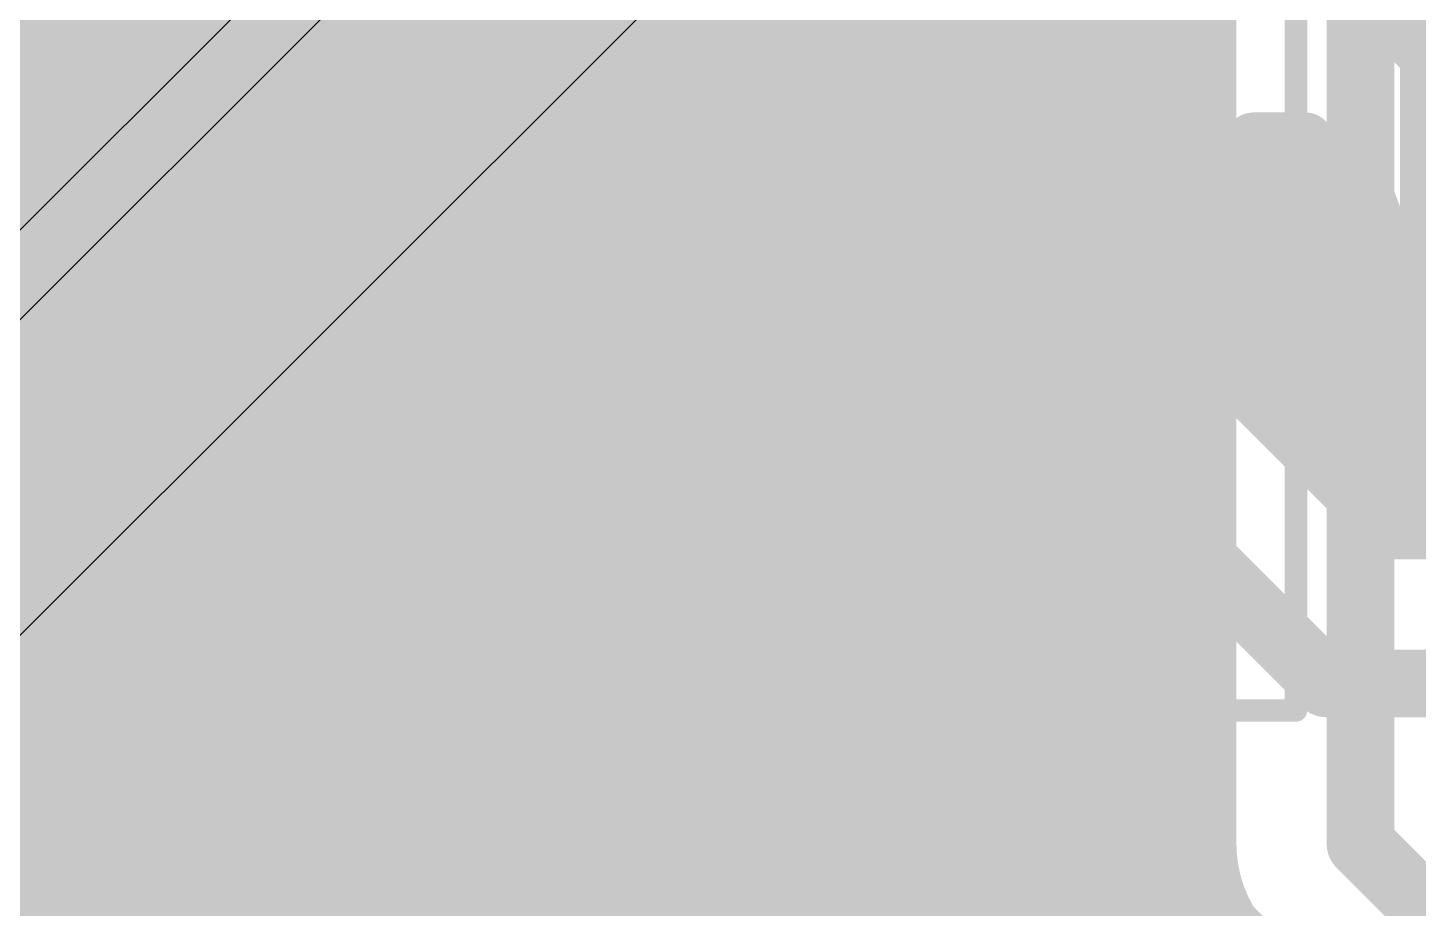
# Model space of a CAD drawing. Header units: inches. Extents: x 0 to 215, y 0 to 215.
# Drawn here: x 0.4368 to 0.558, y 0.5734 to 0.6502 of the extents above; entities that cross this region are included whole.
import ezdxf

# ---------------------------------------------------------------- set-up
doc = ezdxf.new("R2010")
doc.units = ezdxf.units.IN
doc.header["$MEASUREMENT"] = 0
for name, color, linetype in [('BottomLayer', 5, 'Continuous'), ('BottomOverlay', 54, 'Continuous'), ('BottomSolder', 6, 'Continuous'), ('Mechanical13', 56, 'Continuous'), ('Mechanical15', 56, 'Continuous'), ('TopLayer', 1, 'Continuous'), ('TopOverlay', 2, 'Continuous'), ('TopPaste', 8, 'Continuous'), ('TopSolder', 216, 'Continuous')]:
    doc.layers.add(name, color=color, linetype=linetype)

# ---------------------------------------------------------------- blocks, each defined once
blk = doc.blocks.new('QFN40P400X400X85_HS_33N_6')
at = {"layer": 'TopLayer'}
h = blk.add_hatch(color=1, dxfattribs=at)
edge = h.paths.add_edge_path()
edge.add_arc((0.0393701, 0.0669291), 0.003937, 180, 360)
edge.add_line((0.0433071, 0.0669291), (0.0433071, 0.0885827))
edge.add_arc((0.0393701, 0.0885827), 0.003937, 0, 180)
edge.add_line((0.0354331, 0.0885827), (0.0354331, 0.0669291))
h = blk.add_hatch(color=1, dxfattribs=at)
edge = h.paths.add_edge_path()
edge.add_arc((0.0551181, 0.0669291), 0.003937, 180, 360)
edge.add_line((0.05905510000000001, 0.0669291), (0.05905510000000001, 0.0885827))
edge.add_arc((0.0551181, 0.0885827), 0.003937, 0, 180)
edge.add_line((0.0511811, 0.0885827), (0.0511811, 0.0669291))
h = blk.add_hatch(color=1, dxfattribs=at)
edge = h.paths.add_edge_path()
edge.add_arc((0.0885827, 0.0551181), 0.003937, 270, 450)
edge.add_line((0.0885827, 0.05905510000000001), (0.0669291, 0.05905510000000001))
edge.add_arc((0.0669291, 0.0551181), 0.003937, 90, 270)
edge.add_line((0.0669291, 0.0511811), (0.0885827, 0.0511811))
h = blk.add_hatch(color=1, dxfattribs=at)
edge = h.paths.add_edge_path()
edge.add_arc((0.0885827, 0.0393701), 0.003937, 270, 450)
edge.add_line((0.0885827, 0.0433071), (0.0669291, 0.0433071))
edge.add_arc((0.0669291, 0.0393701), 0.003937, 90, 270)
edge.add_line((0.0669291, 0.0354331), (0.0885827, 0.0354331))
h = blk.add_hatch(color=1, dxfattribs=at)
edge = h.paths.add_edge_path()
edge.add_arc((0.0885827, 0.023622), 0.003937, 270, 450)
edge.add_line((0.0885827, 0.027559), (0.0669291, 0.027559))
edge.add_arc((0.0669291, 0.023622), 0.003937, 90, 270)
edge.add_line((0.0669291, 0.019685), (0.0885827, 0.019685))
h = blk.add_hatch(color=1, dxfattribs=at)
edge = h.paths.add_edge_path()
edge.add_arc((0.0885827, 0.007874), 0.003937, 270, 450)
edge.add_line((0.0885827, 0.011811), (0.0669291, 0.011811))
edge.add_arc((0.0669291, 0.007873999999999999), 0.003937, 90, 270)
edge.add_line((0.0669291, 0.003936999999999999), (0.0885827, 0.003937))
h = blk.add_hatch(color=1, dxfattribs=at)
edge = h.paths.add_edge_path()
edge.add_arc((0.0885827, -0.007873999999999999), 0.003937, 270, 450)
edge.add_line((0.0885827, -0.003936999999999999), (0.0669291, -0.003937))
edge.add_arc((0.0669291, -0.007874), 0.003937, 90, 270)
edge.add_line((0.0669291, -0.011811), (0.0885827, -0.011811))
at = {"layer": 'TopPaste'}
h = blk.add_hatch(color=8, dxfattribs=at)
edge = h.paths.add_edge_path()
edge.add_arc((0.0393701, 0.0669291), 0.003937, 180, 360)
edge.add_line((0.0433071, 0.0669291), (0.0433071, 0.0885827))
edge.add_arc((0.0393701, 0.0885827), 0.003937, 0, 180)
edge.add_line((0.0354331, 0.0885827), (0.0354331, 0.0669291))
h = blk.add_hatch(color=8, dxfattribs=at)
edge = h.paths.add_edge_path()
edge.add_arc((0.0551181, 0.0669291), 0.003937, 180, 360)
edge.add_line((0.05905510000000001, 0.0669291), (0.05905510000000001, 0.0885827))
edge.add_arc((0.0551181, 0.0885827), 0.003937, 0, 180)
edge.add_line((0.0511811, 0.0885827), (0.0511811, 0.0669291))
h = blk.add_hatch(color=8, dxfattribs=at)
edge = h.paths.add_edge_path()
edge.add_arc((0.0885827, 0.0551181), 0.003937, 270, 450)
edge.add_line((0.0885827, 0.05905510000000001), (0.0669291, 0.05905510000000001))
edge.add_arc((0.0669291, 0.0551181), 0.003937, 90, 270)
edge.add_line((0.0669291, 0.0511811), (0.0885827, 0.0511811))
h = blk.add_hatch(color=8, dxfattribs=at)
edge = h.paths.add_edge_path()
edge.add_arc((0.0885827, 0.0393701), 0.003937, 270, 450)
edge.add_line((0.0885827, 0.0433071), (0.0669291, 0.0433071))
edge.add_arc((0.0669291, 0.0393701), 0.003937, 90, 270)
edge.add_line((0.0669291, 0.0354331), (0.0885827, 0.0354331))
h = blk.add_hatch(color=8, dxfattribs=at)
edge = h.paths.add_edge_path()
edge.add_arc((0.0885827, 0.023622), 0.003937, 270, 450)
edge.add_line((0.0885827, 0.027559), (0.0669291, 0.027559))
edge.add_arc((0.0669291, 0.023622), 0.003937, 90, 270)
edge.add_line((0.0669291, 0.019685), (0.0885827, 0.019685))
h = blk.add_hatch(color=8, dxfattribs=at)
edge = h.paths.add_edge_path()
edge.add_arc((0.0885827, 0.007874), 0.003937, 270, 450)
edge.add_line((0.0885827, 0.011811), (0.0669291, 0.011811))
edge.add_arc((0.0669291, 0.007873999999999999), 0.003937, 90, 270)
edge.add_line((0.0669291, 0.003936999999999999), (0.0885827, 0.003937))
h = blk.add_hatch(color=8, dxfattribs=at)
edge = h.paths.add_edge_path()
edge.add_arc((0.0885827, -0.007873999999999999), 0.003937, 270, 450)
edge.add_line((0.0885827, -0.003936999999999999), (0.0669291, -0.003937))
edge.add_arc((0.0669291, -0.007874), 0.003937, 90, 270)
edge.add_line((0.0669291, -0.011811), (0.0885827, -0.011811))
at = {"layer": 'TopSolder'}
h = blk.add_hatch(color=216, dxfattribs=at)
edge = h.paths.add_edge_path()
edge.add_arc((0.0393701, 0.0669291), 0.007937, 180, 360)
edge.add_line((0.0473071, 0.0669291), (0.0473071, 0.0885827))
edge.add_arc((0.0393701, 0.0885827), 0.007937, 0, 180)
edge.add_line((0.0314331, 0.0885827), (0.0314331, 0.0669291))
h = blk.add_hatch(color=216, dxfattribs=at)
edge = h.paths.add_edge_path()
edge.add_arc((0.0551181, 0.0669291), 0.007937, 180, 360)
edge.add_line((0.0630551, 0.0669291), (0.0630551, 0.0885827))
edge.add_arc((0.0551181, 0.0885827), 0.007937, 0, 180)
edge.add_line((0.0471811, 0.0885827), (0.0471811, 0.0669291))
h = blk.add_hatch(color=216, dxfattribs=at)
edge = h.paths.add_edge_path()
edge.add_arc((0.0885827, 0.0551181), 0.007937, 270, 450)
edge.add_line((0.0885827, 0.0630551), (0.0669291, 0.0630551))
edge.add_arc((0.0669291, 0.0551181), 0.007937, 90, 270)
edge.add_line((0.0669291, 0.0471811), (0.0885827, 0.0471811))
h = blk.add_hatch(color=216, dxfattribs=at)
edge = h.paths.add_edge_path()
edge.add_arc((0.0885827, 0.0393701), 0.007937, 270, 450)
edge.add_line((0.0885827, 0.0473071), (0.0669291, 0.0473071))
edge.add_arc((0.0669291, 0.0393701), 0.007937, 90, 270)
edge.add_line((0.0669291, 0.0314331), (0.0885827, 0.0314331))
blk.add_hatch(color=216, dxfattribs=at).paths.add_polyline_path([(-0.0433701, 0.0433701), (0.0433701, 0.0433701), (0.0433701, -0.0433701), (-0.0433701, -0.0433701)])
h = blk.add_hatch(color=216, dxfattribs=at)
edge = h.paths.add_edge_path()
edge.add_arc((0.0885827, 0.023622), 0.007937, 270, 450)
edge.add_line((0.0885827, 0.031559), (0.0669291, 0.031559))
edge.add_arc((0.0669291, 0.023622), 0.007937, 90, 270)
edge.add_line((0.0669291, 0.015685), (0.0885827, 0.015685))
h = blk.add_hatch(color=216, dxfattribs=at)
edge = h.paths.add_edge_path()
edge.add_arc((0.0885827, 0.007874), 0.007937, 270, 450)
edge.add_line((0.0885827, 0.015811), (0.0669291, 0.015811))
edge.add_arc((0.0669291, 0.007873999999999999), 0.007937, 90, 270)
edge.add_line((0.0669291, -6.300000000000056e-05), (0.0885827, -6.299999999999882e-05))
h = blk.add_hatch(color=216, dxfattribs=at)
edge = h.paths.add_edge_path()
edge.add_arc((0.0885827, -0.007873999999999999), 0.007937, 270, 450)
edge.add_line((0.0885827, 6.300000000000056e-05), (0.0669291, 6.299999999999882e-05))
edge.add_arc((0.0669291, -0.007874), 0.007937, 90, 270)
edge.add_line((0.0669291, -0.015811), (0.0885827, -0.015811))
at = {"layer": 'Mechanical13'}
for points in [[(0.0807087, 0.0807087, 0.003937, 0.003937, 0), (-0.0807087, 0.0807087, 0.003937, 0.003937, 0)], [(0.0807087, -0.0807087, 0.003937, 0.003937, 0), (0.0807087, 0.0807087, 0.003937, 0.003937, 0)]]:
    blk.add_lwpolyline(points, format="xyseb", dxfattribs=at)
blk.add_lwpolyline([(0.0797245, 0.0807087, 0.0019685, 0.0019685, 1), (0.0816929, 0.0807087, 0.0019685, 0.0019685, 1)], format="xyseb", close=True, dxfattribs=at)
blk.add_lwpolyline([(0.0797245, 0.0807087, 0.0019685, 0.0019685, 1), (0.0816929, 0.0807087, 0.0019685, 0.0019685, 1)], format="xyseb", close=True, dxfattribs=at)
at = {"layer": 'Mechanical15'}
for points in [[(0.1023622, 0.1023622, 0.0019685, 0.0019685, 0), (-0.1023622, 0.1023622, 0.0019685, 0.0019685, 0)], [(0.1023622, -0.1023622, 0.0019685, 0.0019685, 0), (0.1023622, 0.1023622, 0.0019685, 0.0019685, 0)]]:
    blk.add_lwpolyline(points, format="xyseb", dxfattribs=at)
blk.add_lwpolyline([(0.1018701, 0.1023622, 0.0009842, 0.0009842, 1), (0.1028543, 0.1023622, 0.0009842, 0.0009842, 1)], format="xyseb", close=True, dxfattribs=at)
blk.add_lwpolyline([(0.1018701, 0.1023622, 0.0009842, 0.0009842, 1), (0.1028543, 0.1023622, 0.0009842, 0.0009842, 1)], format="xyseb", close=True, dxfattribs=at)
at = {"layer": 'TopOverlay'}
for points in [[(0.0866142, 0.0866142, 0.007874, 0.007874, 0), (0.0748032, 0.0866142, 0.007874, 0.007874, 0)], [(0.0866142, 0.0748031, 0.007874, 0.007874, 0), (0.0866142, 0.0866142, 0.007874, 0.007874, 0)]]:
    blk.add_lwpolyline(points, format="xyseb", dxfattribs=at)
for points in [[(0.0728347, 0.0866142, 0.003937, 0.003937, 1), (0.0767717, 0.0866142, 0.003937, 0.003937, 1)], [(0.0846457, 0.0866142, 0.003937, 0.003937, 1), (0.0885827, 0.0866142, 0.003937, 0.003937, 1)], [(0.0846457, 0.0866142, 0.003937, 0.003937, 1), (0.0885827, 0.0866142, 0.003937, 0.003937, 1)], [(0.0846457, 0.0748031, 0.003937, 0.003937, 1), (0.0885827, 0.0748031, 0.003937, 0.003937, 1)]]:
    blk.add_lwpolyline(points, format="xyseb", close=True, dxfattribs=at)
blk = doc.blocks.new('FBP4L_L1_0_W1_0_P0_65_BL_EP_9')
at = {"layer": 'TopSolder'}
for p in [(0.0171294, 0.0053869), (-0.0183036, 0.0053869), (-0.0183036, -0.0221761)]:
    blk.add_line(p, (-214.5793648, -214.3943646), dxfattribs=at)
blk = doc.blocks.new('BF82192__10')
at = {"layer": 'BottomSolder'}
for points in [[(-0.003873950000000003, -0.04337005), (-0.04337005, -0.04337005), (-0.04337005, -0.003873949999999997), (-0.003873949999999997, -0.003873950000000003)], [(0.04337005, -0.04337005), (0.003873949999999997, -0.04337005), (0.003873950000000003, -0.003873949999999997), (0.04337005, -0.003873950000000003)]]:
    blk.add_hatch(color=6, dxfattribs=at).paths.add_polyline_path(points)
at = {"layer": 'BottomOverlay'}
blk.add_lwpolyline([(0.2956536, -0.0863622, 0.01, 0.01, -0.9999999999999999), (-0.2948976, -0.0863622, 0.01, 0.01, 0)], format="xyseb", dxfattribs=at)
blk.add_lwpolyline([(0.2956536, -0.0863622, 0.01, 0.01, -0.9999999999999999), (-0.2948976, -0.0863622, 0.01, 0.01, 0)], format="xyseb", dxfattribs=at)
blk = doc.blocks.new('R0201_23')
at = {"layer": 'TopLayer'}
for points in [[(-0.0167295, 0.007874), (-0.0049185, 0.007874), (-0.0049185, -0.007874), (-0.0167295, -0.007874)], [(0.0049165, 0.007874), (0.0167275, 0.007874), (0.0167275, -0.007874), (0.0049165, -0.007874)]]:
    blk.add_hatch(color=1, dxfattribs=at).paths.add_polyline_path(points)
at = {"layer": 'TopPaste'}
for points in [[(-0.0167295, 0.007874), (-0.0049185, 0.007874), (-0.0049185, -0.007874), (-0.0167295, -0.007874)], [(0.0049165, 0.007874), (0.0167275, 0.007874), (0.0167275, -0.007874), (0.0049165, -0.007874)]]:
    blk.add_hatch(color=8, dxfattribs=at).paths.add_polyline_path(points)
at = {"layer": 'TopSolder'}
for points in [[(-0.0207295, 0.011874), (-0.0009185, 0.011874), (-0.0009185, -0.011874), (-0.0207295, -0.011874)], [(0.0009165, 0.011874), (0.0207275, 0.011874), (0.0207275, -0.011874), (0.0009165, -0.011874)]]:
    blk.add_hatch(color=216, dxfattribs=at).paths.add_polyline_path(points)
at = {"layer": 'TopOverlay'}
for points in [[(-0.023622, 0.014961, 0.003937, 0.003937, 0), (-0.003937, 0.014961, 0.003937, 0.003937, 0)], [(-0.023622, 0.014961, 0.003937, 0.003937, 0), (-0.023622, -0.014961, 0.003937, 0.003937, 0)], [(0.003937, 0.014961, 0.003937, 0.003937, 0), (0.023622, 0.014961, 0.003937, 0.003937, 0)], [(0.023622, 0.014961, 0.003937, 0.003937, 0), (0.023622, -0.014961, 0.003937, 0.003937, 0)], [(-0.023622, -0.014961, 0.003937, 0.003937, 0), (-0.003937, -0.014961, 0.003937, 0.003937, 0)], [(0.003937, -0.014961, 0.003937, 0.003937, 0), (0.023622, -0.014961, 0.003937, 0.003937, 0)]]:
    blk.add_lwpolyline(points, format="xyseb", dxfattribs=at)
for points in [[(-0.0246062, 0.014961, 0.0019685, 0.0019685, 1), (-0.0226378, 0.014961, 0.0019685, 0.0019685, 1)], [(-0.0246062, 0.014961, 0.0019685, 0.0019685, 1), (-0.0226378, 0.014961, 0.0019685, 0.0019685, 1)], [(-0.0049212, 0.014961, 0.0019685, 0.0019685, 1), (-0.0029528, 0.014961, 0.0019685, 0.0019685, 1)], [(0.0029528, 0.014961, 0.0019685, 0.0019685, 1), (0.0049212, 0.014961, 0.0019685, 0.0019685, 1)], [(0.0226378, 0.014961, 0.0019685, 0.0019685, 1), (0.0246062, 0.014961, 0.0019685, 0.0019685, 1)], [(0.0226378, 0.014961, 0.0019685, 0.0019685, 1), (0.0246062, 0.014961, 0.0019685, 0.0019685, 1)], [(-0.0246062, -0.014961, 0.0019685, 0.0019685, 1), (-0.0226378, -0.014961, 0.0019685, 0.0019685, 1)], [(-0.0246062, -0.014961, 0.0019685, 0.0019685, 1), (-0.0226378, -0.014961, 0.0019685, 0.0019685, 1)], [(-0.0049212, -0.014961, 0.0019685, 0.0019685, 1), (-0.0029528, -0.014961, 0.0019685, 0.0019685, 1)], [(0.0029528, -0.014961, 0.0019685, 0.0019685, 1), (0.0049212, -0.014961, 0.0019685, 0.0019685, 1)], [(0.0226378, -0.014961, 0.0019685, 0.0019685, 1), (0.0246062, -0.014961, 0.0019685, 0.0019685, 1)], [(0.0226378, -0.014961, 0.0019685, 0.0019685, 1), (0.0246062, -0.014961, 0.0019685, 0.0019685, 1)]]:
    blk.add_lwpolyline(points, format="xyseb", close=True, dxfattribs=at)
blk = doc.blocks.new('R0201_24')
at = {"layer": 'TopLayer'}
for points in [[(-0.0167295, 0.007874), (-0.0049185, 0.007874), (-0.0049185, -0.007874), (-0.0167295, -0.007874)], [(0.0049165, 0.007874), (0.0167275, 0.007874), (0.0167275, -0.007874), (0.0049165, -0.007874)]]:
    blk.add_hatch(color=1, dxfattribs=at).paths.add_polyline_path(points)
at = {"layer": 'TopPaste'}
for points in [[(-0.0167295, 0.007874), (-0.0049185, 0.007874), (-0.0049185, -0.007874), (-0.0167295, -0.007874)], [(0.0049165, 0.007874), (0.0167275, 0.007874), (0.0167275, -0.007874), (0.0049165, -0.007874)]]:
    blk.add_hatch(color=8, dxfattribs=at).paths.add_polyline_path(points)
at = {"layer": 'TopSolder'}
for points in [[(-0.0207295, 0.011874), (-0.0009185, 0.011874), (-0.0009185, -0.011874), (-0.0207295, -0.011874)], [(0.0009165, 0.011874), (0.0207275, 0.011874), (0.0207275, -0.011874), (0.0009165, -0.011874)]]:
    blk.add_hatch(color=216, dxfattribs=at).paths.add_polyline_path(points)
at = {"layer": 'TopOverlay'}
for points in [[(-0.023622, 0.014961, 0.003937, 0.003937, 0), (-0.003937, 0.014961, 0.003937, 0.003937, 0)], [(-0.023622, 0.014961, 0.003937, 0.003937, 0), (-0.023622, -0.014961, 0.003937, 0.003937, 0)], [(0.003937, 0.014961, 0.003937, 0.003937, 0), (0.023622, 0.014961, 0.003937, 0.003937, 0)], [(0.023622, 0.014961, 0.003937, 0.003937, 0), (0.023622, -0.014961, 0.003937, 0.003937, 0)], [(-0.023622, -0.014961, 0.003937, 0.003937, 0), (-0.003937, -0.014961, 0.003937, 0.003937, 0)], [(0.003937, -0.014961, 0.003937, 0.003937, 0), (0.023622, -0.014961, 0.003937, 0.003937, 0)]]:
    blk.add_lwpolyline(points, format="xyseb", dxfattribs=at)
for points in [[(-0.0246062, 0.014961, 0.0019685, 0.0019685, 1), (-0.0226378, 0.014961, 0.0019685, 0.0019685, 1)], [(-0.0246062, 0.014961, 0.0019685, 0.0019685, 1), (-0.0226378, 0.014961, 0.0019685, 0.0019685, 1)], [(-0.0049212, 0.014961, 0.0019685, 0.0019685, 1), (-0.0029528, 0.014961, 0.0019685, 0.0019685, 1)], [(0.0029528, 0.014961, 0.0019685, 0.0019685, 1), (0.0049212, 0.014961, 0.0019685, 0.0019685, 1)], [(0.0226378, 0.014961, 0.0019685, 0.0019685, 1), (0.0246062, 0.014961, 0.0019685, 0.0019685, 1)], [(0.0226378, 0.014961, 0.0019685, 0.0019685, 1), (0.0246062, 0.014961, 0.0019685, 0.0019685, 1)], [(-0.0246062, -0.014961, 0.0019685, 0.0019685, 1), (-0.0226378, -0.014961, 0.0019685, 0.0019685, 1)], [(-0.0246062, -0.014961, 0.0019685, 0.0019685, 1), (-0.0226378, -0.014961, 0.0019685, 0.0019685, 1)], [(-0.0049212, -0.014961, 0.0019685, 0.0019685, 1), (-0.0029528, -0.014961, 0.0019685, 0.0019685, 1)], [(0.0029528, -0.014961, 0.0019685, 0.0019685, 1), (0.0049212, -0.014961, 0.0019685, 0.0019685, 1)], [(0.0226378, -0.014961, 0.0019685, 0.0019685, 1), (0.0246062, -0.014961, 0.0019685, 0.0019685, 1)], [(0.0226378, -0.014961, 0.0019685, 0.0019685, 1), (0.0246062, -0.014961, 0.0019685, 0.0019685, 1)]]:
    blk.add_lwpolyline(points, format="xyseb", close=True, dxfattribs=at)
blk = doc.blocks.new('R0201_38')
at = {"layer": 'TopLayer'}
for points in [[(-0.0167295, 0.007874), (-0.0049185, 0.007874), (-0.0049185, -0.007874), (-0.0167295, -0.007874)], [(0.0049165, 0.007874), (0.0167275, 0.007874), (0.0167275, -0.007874), (0.0049165, -0.007874)]]:
    blk.add_hatch(color=1, dxfattribs=at).paths.add_polyline_path(points)
at = {"layer": 'TopPaste'}
for points in [[(-0.0167295, 0.007874), (-0.0049185, 0.007874), (-0.0049185, -0.007874), (-0.0167295, -0.007874)], [(0.0049165, 0.007874), (0.0167275, 0.007874), (0.0167275, -0.007874), (0.0049165, -0.007874)]]:
    blk.add_hatch(color=8, dxfattribs=at).paths.add_polyline_path(points)
at = {"layer": 'TopSolder'}
for points in [[(-0.0207295, 0.011874), (-0.0009185, 0.011874), (-0.0009185, -0.011874), (-0.0207295, -0.011874)], [(0.0009165, 0.011874), (0.0207275, 0.011874), (0.0207275, -0.011874), (0.0009165, -0.011874)]]:
    blk.add_hatch(color=216, dxfattribs=at).paths.add_polyline_path(points)
at = {"layer": 'TopOverlay'}
for points in [[(-0.023622, 0.014961, 0.003937, 0.003937, 0), (-0.003937, 0.014961, 0.003937, 0.003937, 0)], [(-0.023622, 0.014961, 0.003937, 0.003937, 0), (-0.023622, -0.014961, 0.003937, 0.003937, 0)], [(0.003937, 0.014961, 0.003937, 0.003937, 0), (0.023622, 0.014961, 0.003937, 0.003937, 0)], [(0.023622, 0.014961, 0.003937, 0.003937, 0), (0.023622, -0.014961, 0.003937, 0.003937, 0)], [(-0.023622, -0.014961, 0.003937, 0.003937, 0), (-0.003937, -0.014961, 0.003937, 0.003937, 0)], [(0.003937, -0.014961, 0.003937, 0.003937, 0), (0.023622, -0.014961, 0.003937, 0.003937, 0)]]:
    blk.add_lwpolyline(points, format="xyseb", dxfattribs=at)
for points in [[(-0.0246062, 0.014961, 0.0019685, 0.0019685, 1), (-0.0226378, 0.014961, 0.0019685, 0.0019685, 1)], [(-0.0246062, 0.014961, 0.0019685, 0.0019685, 1), (-0.0226378, 0.014961, 0.0019685, 0.0019685, 1)], [(-0.0049212, 0.014961, 0.0019685, 0.0019685, 1), (-0.0029528, 0.014961, 0.0019685, 0.0019685, 1)], [(0.0029528, 0.014961, 0.0019685, 0.0019685, 1), (0.0049212, 0.014961, 0.0019685, 0.0019685, 1)], [(0.0226378, 0.014961, 0.0019685, 0.0019685, 1), (0.0246062, 0.014961, 0.0019685, 0.0019685, 1)], [(0.0226378, 0.014961, 0.0019685, 0.0019685, 1), (0.0246062, 0.014961, 0.0019685, 0.0019685, 1)], [(-0.0246062, -0.014961, 0.0019685, 0.0019685, 1), (-0.0226378, -0.014961, 0.0019685, 0.0019685, 1)], [(-0.0246062, -0.014961, 0.0019685, 0.0019685, 1), (-0.0226378, -0.014961, 0.0019685, 0.0019685, 1)], [(-0.0049212, -0.014961, 0.0019685, 0.0019685, 1), (-0.0029528, -0.014961, 0.0019685, 0.0019685, 1)], [(0.0029528, -0.014961, 0.0019685, 0.0019685, 1), (0.0049212, -0.014961, 0.0019685, 0.0019685, 1)], [(0.0226378, -0.014961, 0.0019685, 0.0019685, 1), (0.0246062, -0.014961, 0.0019685, 0.0019685, 1)], [(0.0226378, -0.014961, 0.0019685, 0.0019685, 1), (0.0246062, -0.014961, 0.0019685, 0.0019685, 1)]]:
    blk.add_lwpolyline(points, format="xyseb", close=True, dxfattribs=at)
blk = doc.blocks.new('R0201_44')
at = {"layer": 'TopLayer'}
for points in [[(-0.0167295, 0.007874), (-0.0049185, 0.007874), (-0.0049185, -0.007874), (-0.0167295, -0.007874)], [(0.0049165, 0.007874), (0.0167275, 0.007874), (0.0167275, -0.007874), (0.0049165, -0.007874)]]:
    blk.add_hatch(color=1, dxfattribs=at).paths.add_polyline_path(points)
at = {"layer": 'TopPaste'}
for points in [[(-0.0167295, 0.007874), (-0.0049185, 0.007874), (-0.0049185, -0.007874), (-0.0167295, -0.007874)], [(0.0049165, 0.007874), (0.0167275, 0.007874), (0.0167275, -0.007874), (0.0049165, -0.007874)]]:
    blk.add_hatch(color=8, dxfattribs=at).paths.add_polyline_path(points)
at = {"layer": 'TopSolder'}
for points in [[(-0.0207295, 0.011874), (-0.0009185, 0.011874), (-0.0009185, -0.011874), (-0.0207295, -0.011874)], [(0.0009165, 0.011874), (0.0207275, 0.011874), (0.0207275, -0.011874), (0.0009165, -0.011874)]]:
    blk.add_hatch(color=216, dxfattribs=at).paths.add_polyline_path(points)
at = {"layer": 'TopOverlay'}
for points in [[(-0.003937, 0.014961, 0.003937, 0.003937, 0), (-0.023622, 0.014961, 0.003937, 0.003937, 0)], [(-0.023622, 0.014961, 0.003937, 0.003937, 0), (-0.023622, -0.014961, 0.003937, 0.003937, 0)], [(0.023622, 0.014961, 0.003937, 0.003937, 0), (0.003937, 0.014961, 0.003937, 0.003937, 0)], [(0.023622, 0.014961, 0.003937, 0.003937, 0), (0.023622, -0.014961, 0.003937, 0.003937, 0)], [(-0.003937, -0.014961, 0.003937, 0.003937, 0), (-0.023622, -0.014961, 0.003937, 0.003937, 0)], [(0.023622, -0.014961, 0.003937, 0.003937, 0), (0.003937, -0.014961, 0.003937, 0.003937, 0)]]:
    blk.add_lwpolyline(points, format="xyseb", dxfattribs=at)
for points in [[(-0.0246062, 0.014961, 0.0019685, 0.0019685, 1), (-0.0226378, 0.014961, 0.0019685, 0.0019685, 1)], [(-0.0246062, 0.014961, 0.0019685, 0.0019685, 1), (-0.0226378, 0.014961, 0.0019685, 0.0019685, 1)], [(-0.0049212, 0.014961, 0.0019685, 0.0019685, 1), (-0.0029528, 0.014961, 0.0019685, 0.0019685, 1)], [(0.0029528, 0.014961, 0.0019685, 0.0019685, 1), (0.0049212, 0.014961, 0.0019685, 0.0019685, 1)], [(0.0226378, 0.014961, 0.0019685, 0.0019685, 1), (0.0246062, 0.014961, 0.0019685, 0.0019685, 1)], [(0.0226378, 0.014961, 0.0019685, 0.0019685, 1), (0.0246062, 0.014961, 0.0019685, 0.0019685, 1)], [(-0.0246062, -0.014961, 0.0019685, 0.0019685, 1), (-0.0226378, -0.014961, 0.0019685, 0.0019685, 1)], [(-0.0246062, -0.014961, 0.0019685, 0.0019685, 1), (-0.0226378, -0.014961, 0.0019685, 0.0019685, 1)], [(-0.0049212, -0.014961, 0.0019685, 0.0019685, 1), (-0.0029528, -0.014961, 0.0019685, 0.0019685, 1)], [(0.0029528, -0.014961, 0.0019685, 0.0019685, 1), (0.0049212, -0.014961, 0.0019685, 0.0019685, 1)], [(0.0226378, -0.014961, 0.0019685, 0.0019685, 1), (0.0246062, -0.014961, 0.0019685, 0.0019685, 1)], [(0.0226378, -0.014961, 0.0019685, 0.0019685, 1), (0.0246062, -0.014961, 0.0019685, 0.0019685, 1)]]:
    blk.add_lwpolyline(points, format="xyseb", close=True, dxfattribs=at)

msp = doc.modelspace()

# ---------------------------------------------------------------- linework, layer by layer
at = {"layer": 'BottomLayer'}
for points in [[(0.4921851, 0.6468149, 0.005, 0.005, 0), (0.4921851, 0.6911851, 0.005, 0.005, 0)], [(0.4478149, 0.6468149, 0.005, 0.005, 0), (0.4478149, 0.6778045, 0.005, 0.005, 0)], [(0.4449411, 0.6468149, 0.005, 0.005, 0), (0.4449411, 0.6777282, 0.005, 0.005, 0)], [(0.47, 0.649315, 0.01, 0.01, 0), (0.47, 0.669, 0.01, 0.01, 0)], [(0.553, 0.579, 0.0059055, 0.0059055, 0), (0.553, 0.669, 0.0059055, 0.0059055, 0)], [(0.5396733, 0.579, 0.005, 0.005, 0), (0.5396733, 0.6565345, 0.005, 0.005, 0)], [(0.4921851, 0.6505434, 0.005, 0.005, 0), (0.5396733, 0.6505434, 0.005, 0.005, 0)], [(0.2037638, 0.6465277, 0.005, 0.005, 0), (0.5396733, 0.6465277, 0.005, 0.005, 0)], [(0.4005709, 0.6468149, 0.005, 0.005, 0), (0.4449411, 0.6468149, 0.005, 0.005, 0)], [(0.4478149, 0.6468149, 0.005, 0.005, 0), (0.4921851, 0.6468149, 0.005, 0.005, 0)], [(0.2007369, 0.642512, 0.005, 0.005, 0), (0.5396733, 0.642512, 0.005, 0.005, 0)], [(0.2717127, 0.6384963, 0.005, 0.005, 0), (0.5396733, 0.6384963, 0.005, 0.005, 0)], [(0.2717127, 0.6344806, 0.005, 0.005, 0), (0.5396733, 0.6344806, 0.005, 0.005, 0)], [(0.2717127, 0.6304649, 0.005, 0.005, 0), (0.5396733, 0.6304649, 0.005, 0.005, 0)], [(0.2717127, 0.6264492, 0.005, 0.005, 0), (0.5396733, 0.6264492, 0.005, 0.005, 0)], [(0.2717127, 0.6224335, 0.005, 0.005, 0), (0.5396733, 0.6224335, 0.005, 0.005, 0)], [(0.2717127, 0.6184178, 0.005, 0.005, 0), (0.5396733, 0.6184178, 0.005, 0.005, 0)], [(0.2717127, 0.6144021, 0.005, 0.005, 0), (0.5396733, 0.6144021, 0.005, 0.005, 0)], [(0.2717127, 0.6103864, 0.005, 0.005, 0), (0.5396733, 0.6103864, 0.005, 0.005, 0)], [(0.2717127, 0.6063707, 0.005, 0.005, 0), (0.5396733, 0.6063707, 0.005, 0.005, 0)], [(0.2028782, 0.602355, 0.005, 0.005, 0), (0.5396733, 0.602355, 0.005, 0.005, 0)], [(0.2058304, 0.5983393, 0.005, 0.005, 0), (0.5396733, 0.5983393, 0.005, 0.005, 0)], [(0.2071211, 0.5943236, 0.005, 0.005, 0), (0.5396733, 0.5943236, 0.005, 0.005, 0)], [(0.2072106, 0.5903079, 0.005, 0.005, 0), (0.5396733, 0.5903079, 0.005, 0.005, 0)], [(0.2061235, 0.5862922, 0.005, 0.005, 0), (0.5396733, 0.5862922, 0.005, 0.005, 0)], [(0.2035004, 0.5822765, 0.005, 0.005, 0), (0.5396733, 0.5822765, 0.005, 0.005, 0)], [(0.5435766, 0.5695766, 0.005, 0.005, -0.198912367379658), (0.5396733, 0.579, 0.005, 0.005, 0)], [(0.5435766, 0.5695766, 0.005, 0.005, -0.198912367379658), (0.5396733, 0.579, 0.005, 0.005, 0)], [(0.553, 0.579, 0.0059055, 0.0059055, 0), (0.5855539, 0.5464461, 0.0059055, 0.0059055, 0)], [(0.1970049, 0.5782608, 0.005, 0.005, 0), (0.5396938, 0.5782608, 0.005, 0.005, 0)], [(0.1578333, 0.5742451, 0.005, 0.005, 0), (0.5405504, 0.5742451, 0.005, 0.005, 0)]]:
    msp.add_lwpolyline(points, format="xyseb", dxfattribs=at)
for points in [[(0.4675, 0.649315, 0.005, 0.005, 1), (0.4725, 0.649315, 0.005, 0.005, 1)], [(0.4909351, 0.6505434, 0.0025, 0.0025, 1), (0.4934351, 0.6505434, 0.0025, 0.0025, 1)], [(0.5384233, 0.6505434, 0.0025, 0.0025, 1), (0.5409233, 0.6505434, 0.0025, 0.0025, 1)], [(0.4436911, 0.6468149, 0.0025, 0.0025, 1), (0.4461911, 0.6468149, 0.0025, 0.0025, 1)], [(0.4436911, 0.6468149, 0.0025, 0.0025, 1), (0.4461911, 0.6468149, 0.0025, 0.0025, 1)], [(0.4465649, 0.6468149, 0.0025, 0.0025, 1), (0.4490649, 0.6468149, 0.0025, 0.0025, 1)], [(0.4465649, 0.6468149, 0.0025, 0.0025, 1), (0.4490649, 0.6468149, 0.0025, 0.0025, 1)], [(0.4909351, 0.6468149, 0.0025, 0.0025, 1), (0.4934351, 0.6468149, 0.0025, 0.0025, 1)], [(0.4909351, 0.6468149, 0.0025, 0.0025, 1), (0.4934351, 0.6468149, 0.0025, 0.0025, 1)], [(0.5384233, 0.6465277, 0.0025, 0.0025, 1), (0.5409233, 0.6465277, 0.0025, 0.0025, 1)], [(0.5384233, 0.642512, 0.0025, 0.0025, 1), (0.5409233, 0.642512, 0.0025, 0.0025, 1)], [(0.5384233, 0.6384963, 0.0025, 0.0025, 1), (0.5409233, 0.6384963, 0.0025, 0.0025, 1)], [(0.5384233, 0.6344806, 0.0025, 0.0025, 1), (0.5409233, 0.6344806, 0.0025, 0.0025, 1)], [(0.5384233, 0.6304649, 0.0025, 0.0025, 1), (0.5409233, 0.6304649, 0.0025, 0.0025, 1)], [(0.5384233, 0.6264492, 0.0025, 0.0025, 1), (0.5409233, 0.6264492, 0.0025, 0.0025, 1)], [(0.5384233, 0.6224335, 0.0025, 0.0025, 1), (0.5409233, 0.6224335, 0.0025, 0.0025, 1)], [(0.5384233, 0.6184178, 0.0025, 0.0025, 1), (0.5409233, 0.6184178, 0.0025, 0.0025, 1)], [(0.5384233, 0.6144021, 0.0025, 0.0025, 1), (0.5409233, 0.6144021, 0.0025, 0.0025, 1)], [(0.5384233, 0.6103864, 0.0025, 0.0025, 1), (0.5409233, 0.6103864, 0.0025, 0.0025, 1)], [(0.5384233, 0.6063707, 0.0025, 0.0025, 1), (0.5409233, 0.6063707, 0.0025, 0.0025, 1)], [(0.5384233, 0.602355, 0.0025, 0.0025, 1), (0.5409233, 0.602355, 0.0025, 0.0025, 1)], [(0.5384233, 0.5983393, 0.0025, 0.0025, 1), (0.5409233, 0.5983393, 0.0025, 0.0025, 1)], [(0.5384233, 0.5943236, 0.0025, 0.0025, 1), (0.5409233, 0.5943236, 0.0025, 0.0025, 1)], [(0.5384233, 0.5903079, 0.0025, 0.0025, 1), (0.5409233, 0.5903079, 0.0025, 0.0025, 1)], [(0.5384233, 0.5862922, 0.0025, 0.0025, 1), (0.5409233, 0.5862922, 0.0025, 0.0025, 1)], [(0.5384233, 0.5822765, 0.0025, 0.0025, 1), (0.5409233, 0.5822765, 0.0025, 0.0025, 1)], [(0.5384233, 0.579, 0.0025, 0.0025, 1), (0.5409233, 0.579, 0.0025, 0.0025, 1)], [(0.5384233, 0.579, 0.0025, 0.0025, 1), (0.5409233, 0.579, 0.0025, 0.0025, 1)], [(0.5384233, 0.579, 0.0025, 0.0025, 1), (0.5409233, 0.579, 0.0025, 0.0025, 1)], [(0.5515236, 0.579, 0.0029527, 0.0029527, 1), (0.5544764, 0.579, 0.0029527, 0.0029527, 1)], [(0.5515236, 0.579, 0.0029527, 0.0029527, 1), (0.5544764, 0.579, 0.0029527, 0.0029527, 1)], [(0.5384438, 0.5782608, 0.0025, 0.0025, 1), (0.5409438, 0.5782608, 0.0025, 0.0025, 1)], [(0.5393004, 0.5742451, 0.0025, 0.0025, 1), (0.5418004, 0.5742451, 0.0025, 0.0025, 1)]]:
    msp.add_lwpolyline(points, format="xyseb", close=True, dxfattribs=at)
at = {"layer": 'TopLayer'}
for points in [[(0.4908071, 0.6471929, 0.005, 0.005, 0), (0.4908071, 0.7388071, 0.005, 0.005, 0)], [(0.445, 0.6496929, 0.01, 0.01, 0), (0.445, 0.693, 0.01, 0.01, 0)], [(0.5051748, 0.6457559, 0.005, 0.005, -0.4597081640452976), (0.5051748, 0.6615039, 0.005, 0.005, 0)], [(0.5536926, 0.6536299, 0.0059055, 0.0059055, 0), (0.566354, 0.6409685, 0.0059055, 0.0059055, 0)], [(0.4908071, 0.6505434, 0.005, 0.005, 0), (0.5020249, 0.6505434, 0.005, 0.005, 0)], [(0.408311, 0.6471929, 0.005, 0.005, 0), (0.4908071, 0.6471929, 0.005, 0.005, 0)], [(0.408311, 0.6465277, 0.005, 0.005, 0), (0.5043674, 0.6465277, 0.005, 0.005, 0)], [(0.5016722, 0.6363279, 0.005, 0.005, -0.2585824173291465), (0.5051748, 0.6457559, 0.005, 0.005, 0)], [(0.408311, 0.642512, 0.005, 0.005, 0), (0.5026457, 0.642512, 0.005, 0.005, 0)], [(0.5436702, 0.6403032, 0.005, 0.005, 0), (0.5481725, 0.6403032, 0.005, 0.005, 0)], [(0.5481725, 0.6403032, 0.005, 0.005, 0), (0.5537219, 0.6347538, 0.005, 0.005, 0)], [(0.4078755, 0.6384963, 0.005, 0.005, 0), (0.5015733, 0.6384963, 0.005, 0.005, 0)], [(0.5439567, 0.6378819, 0.005, 0.005, -0.4142135623730951), (0.5335827, 0.6275079, 0.005, 0.005, 0)], [(0.5439385, 0.6384963, 0.005, 0.005, 0), (0.5499794, 0.6384963, 0.005, 0.005, 0)], [(0.429252, 0.6328251, 0.005, 0.005, -0.459710405849411), (0.445, 0.6328252, 0.005, 0.005, 0)], [(0.445, 0.6328252, 0.005, 0.005, -0.4597081640452976), (0.460748, 0.6328252, 0.005, 0.005, 0)], [(0.460748, 0.6328252, 0.005, 0.005, -0.459710405849411), (0.476496, 0.6328251, 0.005, 0.005, 0)], [(0.476496, 0.6328251, 0.005, 0.005, -0.459710405849411), (0.4922441, 0.6328252, 0.005, 0.005, 0)], [(0.4922441, 0.6328252, 0.005, 0.005, -0.2585824173291465), (0.5016721, 0.6363278, 0.005, 0.005, 0)], [(0.4432003, 0.6344806, 0.005, 0.005, 0), (0.4467997, 0.6344806, 0.005, 0.005, 0)], [(0.4589483, 0.6344806, 0.005, 0.005, 0), (0.4625477, 0.6344806, 0.005, 0.005, 0)], [(0.4746963, 0.6344806, 0.005, 0.005, 0), (0.4782958, 0.6344806, 0.005, 0.005, 0)], [(0.4904444, 0.6344806, 0.005, 0.005, 0), (0.4940438, 0.6344806, 0.005, 0.005, 0)], [(0.5433833, 0.6344806, 0.005, 0.005, 0), (0.553817, 0.6344806, 0.005, 0.005, 0)], [(0.5540115, 0.624689, 0.005, 0.005, 0), (0.5540115, 0.6339737, 0.005, 0.005, 0)], [(0.5408358, 0.6304649, 0.005, 0.005, 0), (0.5540115, 0.6304649, 0.005, 0.005, 0)], [(0.5119291, 0.6275079, 0.005, 0.005, 0), (0.5335827, 0.6275079, 0.005, 0.005, 0)], [(0.5104852, 0.6264492, 0.005, 0.005, 0), (0.5540115, 0.6264492, 0.005, 0.005, 0)], [(0.5104889, 0.6263267, 0.005, 0.005, 0), (0.53, 0.6263267, 0.005, 0.005, 0)], [(0.53, 0.6263267, 0.005, 0.005, -0.198912367379658), (0.5394234, 0.6224234, 0.005, 0.005, 0)], [(0.53, 0.6263267, 0.005, 0.005, -0.198912367379658), (0.5394234, 0.6224234, 0.005, 0.005, 0)], [(0.5540115, 0.624689, 0.005, 0.005, 0), (0.5756575, 0.624689, 0.005, 0.005, 0)], [(0.5394133, 0.6224335, 0.005, 0.005, 0), (0.678689, 0.6224335, 0.005, 0.005, 0)], [(0.5394234, 0.6224234, 0.005, 0.005, 0), (0.5555201, 0.6063267, 0.005, 0.005, 0)], [(0.543429, 0.6184178, 0.005, 0.005, 0), (0.5899751, 0.6184178, 0.005, 0.005, 0)], [(0.437, 0.6151181, 0.0059055, 0.0059055, 0), (0.437126, 0.6152441, 0.0059055, 0.0059055, 0)], [(0.437, 0.588, 0.0059055, 0.0059055, 0), (0.437, 0.6151181, 0.0059055, 0.0059055, 0)], [(0.452874, 0.5908035, 0.0059055, 0.0059055, 0), (0.452874, 0.6152441, 0.0059055, 0.0059055, 0)], [(0.468622, 0.6152441, 0.0059055, 0.0059055, 0), (0.4689986, 0.6148675, 0.0059055, 0.0059055, 0)], [(0.4689986, 0.5950821, 0.0059055, 0.0059055, 0), (0.4689986, 0.6148675, 0.0059055, 0.0059055, 0)], [(0.4843701, 0.5936299, 0.0059055, 0.0059055, 0), (0.4843701, 0.6152441, 0.0059055, 0.0059055, 0)], [(0.5001181, 0.6152441, 0.0059055, 0.0059055, 0), (0.5023622, 0.613, 0.0059055, 0.0059055, 0)], [(0.5474447, 0.6144021, 0.005, 0.005, 0), (0.5810229, 0.6144021, 0.005, 0.005, 0)], [(0.5023622, 0.613, 0.0059055, 0.0059055, 0), (0.53, 0.613, 0.0059055, 0.0059055, 0)], [(0.53, 0.613, 0.0059055, 0.0059055, 0), (0.55, 0.593, 0.0059055, 0.0059055, 0)], [(0.5514604, 0.6103864, 0.005, 0.005, 0), (0.5765044, 0.6103864, 0.005, 0.005, 0)], [(0.5554761, 0.6063707, 0.005, 0.005, 0), (0.5735592, 0.6063707, 0.005, 0.005, 0)], [(0.5555201, 0.6063267, 0.005, 0.005, 0), (0.5735331, 0.6063267, 0.005, 0.005, 0)], [(0.4689986, 0.5950821, 0.0059055, 0.0059055, 0), (0.4846394, 0.5794413, 0.0059055, 0.0059055, 0)], [(0.4843701, 0.5936299, 0.0059055, 0.0059055, 0), (0.4887162, 0.5892838, 0.0059055, 0.0059055, 0)], [(0.55, 0.593, 0.0059055, 0.0059055, 0), (0.596, 0.593, 0.0059055, 0.0059055, 0)], [(0.452874, 0.5908035, 0.0059055, 0.0059055, 0), (0.4770315, 0.566646, 0.0059055, 0.0059055, 0)], [(0.4887162, 0.5892838, 0.0059055, 0.0059055, 0), (0.5062162, 0.5892838, 0.0059055, 0.0059055, 0)], [(0.5062162, 0.5892838, 0.0059055, 0.0059055, 0), (0.5237162, 0.5892838, 0.0059055, 0.0059055, 0)], [(0.5237162, 0.5892838, 0.0059055, 0.0059055, 0), (0.559, 0.554, 0.0059055, 0.0059055, 0)], [(0.437, 0.588, 0.0059055, 0.0059055, 0), (0.446, 0.579, 0.0059055, 0.0059055, 0)], [(0.4846394, 0.5794413, 0.0059055, 0.0059055, 0), (0.4975902, 0.5794413, 0.0059055, 0.0059055, 0)], [(0.4975902, 0.5794413, 0.0059055, 0.0059055, 0), (0.5100315, 0.567, 0.0059055, 0.0059055, 0)], [(0.446, 0.567, 0.0059055, 0.0059055, 0), (0.446, 0.579, 0.0059055, 0.0059055, 0)]]:
    msp.add_lwpolyline(points, format="xyseb", dxfattribs=at)
for points in [[(0.4425, 0.6496929, 0.005, 0.005, 1), (0.4475, 0.6496929, 0.005, 0.005, 1)], [(0.4895571, 0.6505434, 0.0025, 0.0025, 1), (0.4920571, 0.6505434, 0.0025, 0.0025, 1)], [(0.5007749, 0.6505434, 0.0025, 0.0025, 1), (0.5032749, 0.6505434, 0.0025, 0.0025, 1)], [(0.4895571, 0.6471929, 0.0025, 0.0025, 1), (0.4920571, 0.6471929, 0.0025, 0.0025, 1)], [(0.4895571, 0.6471929, 0.0025, 0.0025, 1), (0.4920571, 0.6471929, 0.0025, 0.0025, 1)], [(0.5031174, 0.6465277, 0.0025, 0.0025, 1), (0.5056174, 0.6465277, 0.0025, 0.0025, 1)], [(0.5039248, 0.6457559, 0.0025, 0.0025, 1), (0.5064248, 0.6457559, 0.0025, 0.0025, 1)], [(0.5039248, 0.6457559, 0.0025, 0.0025, 1), (0.5064248, 0.6457559, 0.0025, 0.0025, 1)], [(0.5013957, 0.642512, 0.0025, 0.0025, 1), (0.5038957, 0.642512, 0.0025, 0.0025, 1)], [(0.5424202, 0.6403032, 0.0025, 0.0025, 1), (0.5449202, 0.6403032, 0.0025, 0.0025, 1)], [(0.5469225, 0.6403032, 0.0025, 0.0025, 1), (0.5494225, 0.6403032, 0.0025, 0.0025, 1)], [(0.5469225, 0.6403032, 0.0025, 0.0025, 1), (0.5494225, 0.6403032, 0.0025, 0.0025, 1)], [(0.5003233, 0.6384963, 0.0025, 0.0025, 1), (0.5028233, 0.6384963, 0.0025, 0.0025, 1)], [(0.5426885, 0.6384963, 0.0025, 0.0025, 1), (0.5451885, 0.6384963, 0.0025, 0.0025, 1)], [(0.5427067, 0.6378819, 0.0025, 0.0025, 1), (0.5452067, 0.6378819, 0.0025, 0.0025, 1)], [(0.5487294, 0.6384963, 0.0025, 0.0025, 1), (0.5512294, 0.6384963, 0.0025, 0.0025, 1)], [(0.5004221, 0.6363278, 0.0025, 0.0025, 1), (0.5029221, 0.6363278, 0.0025, 0.0025, 1)], [(0.5004222, 0.6363279, 0.0025, 0.0025, 1), (0.5029222, 0.6363279, 0.0025, 0.0025, 1)], [(0.4419503, 0.6344806, 0.0025, 0.0025, 1), (0.4444503, 0.6344806, 0.0025, 0.0025, 1)], [(0.4455497, 0.6344806, 0.0025, 0.0025, 1), (0.4480497, 0.6344806, 0.0025, 0.0025, 1)], [(0.4576983, 0.6344806, 0.0025, 0.0025, 1), (0.4601983, 0.6344806, 0.0025, 0.0025, 1)], [(0.4612977, 0.6344806, 0.0025, 0.0025, 1), (0.4637977, 0.6344806, 0.0025, 0.0025, 1)], [(0.4734463, 0.6344806, 0.0025, 0.0025, 1), (0.4759463, 0.6344806, 0.0025, 0.0025, 1)], [(0.4770458, 0.6344806, 0.0025, 0.0025, 1), (0.4795458, 0.6344806, 0.0025, 0.0025, 1)], [(0.4891944, 0.6344806, 0.0025, 0.0025, 1), (0.4916944, 0.6344806, 0.0025, 0.0025, 1)], [(0.4927938, 0.6344806, 0.0025, 0.0025, 1), (0.4952938, 0.6344806, 0.0025, 0.0025, 1)], [(0.5421333, 0.6344806, 0.0025, 0.0025, 1), (0.5446333, 0.6344806, 0.0025, 0.0025, 1)], [(0.5524719, 0.6347538, 0.0025, 0.0025, 1), (0.5549719, 0.6347538, 0.0025, 0.0025, 1)], [(0.552567, 0.6344806, 0.0025, 0.0025, 1), (0.555067, 0.6344806, 0.0025, 0.0025, 1)], [(0.5527615, 0.6339737, 0.0025, 0.0025, 1), (0.5552615, 0.6339737, 0.0025, 0.0025, 1)], [(0.44375, 0.6328252, 0.0025, 0.0025, 1), (0.44625, 0.6328252, 0.0025, 0.0025, 1)], [(0.44375, 0.6328252, 0.0025, 0.0025, 1), (0.44625, 0.6328252, 0.0025, 0.0025, 1)], [(0.459498, 0.6328252, 0.0025, 0.0025, 1), (0.461998, 0.6328252, 0.0025, 0.0025, 1)], [(0.459498, 0.6328252, 0.0025, 0.0025, 1), (0.461998, 0.6328252, 0.0025, 0.0025, 1)], [(0.475246, 0.6328251, 0.0025, 0.0025, 1), (0.477746, 0.6328251, 0.0025, 0.0025, 1)], [(0.475246, 0.6328251, 0.0025, 0.0025, 1), (0.477746, 0.6328251, 0.0025, 0.0025, 1)], [(0.4909941, 0.6328252, 0.0025, 0.0025, 1), (0.4934941, 0.6328252, 0.0025, 0.0025, 1)], [(0.4909941, 0.6328252, 0.0025, 0.0025, 1), (0.4934941, 0.6328252, 0.0025, 0.0025, 1)], [(0.5395858, 0.6304649, 0.0025, 0.0025, 1), (0.5420858, 0.6304649, 0.0025, 0.0025, 1)], [(0.5527615, 0.6304649, 0.0025, 0.0025, 1), (0.5552615, 0.6304649, 0.0025, 0.0025, 1)], [(0.5106791, 0.6275079, 0.0025, 0.0025, 1), (0.5131791, 0.6275079, 0.0025, 0.0025, 1)], [(0.5323327, 0.6275079, 0.0025, 0.0025, 1), (0.5348327, 0.6275079, 0.0025, 0.0025, 1)], [(0.5323327, 0.6275079, 0.0025, 0.0025, 1), (0.5348327, 0.6275079, 0.0025, 0.0025, 1)], [(0.5092352, 0.6264492, 0.0025, 0.0025, 1), (0.5117352, 0.6264492, 0.0025, 0.0025, 1)], [(0.5092389, 0.6263267, 0.0025, 0.0025, 1), (0.5117389, 0.6263267, 0.0025, 0.0025, 1)], [(0.52875, 0.6263267, 0.0025, 0.0025, 1), (0.53125, 0.6263267, 0.0025, 0.0025, 1)], [(0.52875, 0.6263267, 0.0025, 0.0025, 1), (0.53125, 0.6263267, 0.0025, 0.0025, 1)], [(0.52875, 0.6263267, 0.0025, 0.0025, 1), (0.53125, 0.6263267, 0.0025, 0.0025, 1)], [(0.5527615, 0.6264492, 0.0025, 0.0025, 1), (0.5552615, 0.6264492, 0.0025, 0.0025, 1)], [(0.5527615, 0.624689, 0.0025, 0.0025, 1), (0.5552615, 0.624689, 0.0025, 0.0025, 1)], [(0.5527615, 0.624689, 0.0025, 0.0025, 1), (0.5552615, 0.624689, 0.0025, 0.0025, 1)], [(0.5381633, 0.6224335, 0.0025, 0.0025, 1), (0.5406633, 0.6224335, 0.0025, 0.0025, 1)], [(0.5381734, 0.6224234, 0.0025, 0.0025, 1), (0.5406734, 0.6224234, 0.0025, 0.0025, 1)], [(0.5381734, 0.6224234, 0.0025, 0.0025, 1), (0.5406734, 0.6224234, 0.0025, 0.0025, 1)], [(0.5381734, 0.6224234, 0.0025, 0.0025, 1), (0.5406734, 0.6224234, 0.0025, 0.0025, 1)], [(0.542179, 0.6184178, 0.0025, 0.0025, 1), (0.544679, 0.6184178, 0.0025, 0.0025, 1)], [(0.4355236, 0.6151181, 0.0029527, 0.0029527, 1), (0.4384764, 0.6151181, 0.0029527, 0.0029527, 1)], [(0.4355236, 0.6151181, 0.0029527, 0.0029527, 1), (0.4384764, 0.6151181, 0.0029527, 0.0029527, 1)], [(0.4356496, 0.6152441, 0.0029527, 0.0029527, 1), (0.4386024, 0.6152441, 0.0029527, 0.0029527, 1)], [(0.4513976, 0.6152441, 0.0029527, 0.0029527, 1), (0.4543504, 0.6152441, 0.0029527, 0.0029527, 1)], [(0.4671456, 0.6152441, 0.0029527, 0.0029527, 1), (0.4700984, 0.6152441, 0.0029527, 0.0029527, 1)], [(0.4675222, 0.6148675, 0.0029527, 0.0029527, 1), (0.470475, 0.6148675, 0.0029527, 0.0029527, 1)], [(0.4675222, 0.6148675, 0.0029527, 0.0029527, 1), (0.470475, 0.6148675, 0.0029527, 0.0029527, 1)], [(0.4828937, 0.6152441, 0.0029527, 0.0029527, 1), (0.4858465, 0.6152441, 0.0029527, 0.0029527, 1)], [(0.4986417, 0.6152441, 0.0029527, 0.0029527, 1), (0.5015945, 0.6152441, 0.0029527, 0.0029527, 1)], [(0.5461947, 0.6144021, 0.0025, 0.0025, 1), (0.5486947, 0.6144021, 0.0025, 0.0025, 1)], [(0.5008858, 0.613, 0.0029527, 0.0029527, 1), (0.5038386, 0.613, 0.0029527, 0.0029527, 1)], [(0.5008858, 0.613, 0.0029527, 0.0029527, 1), (0.5038386, 0.613, 0.0029527, 0.0029527, 1)], [(0.5285236, 0.613, 0.0029527, 0.0029527, 1), (0.5314764, 0.613, 0.0029527, 0.0029527, 1)], [(0.5285236, 0.613, 0.0029527, 0.0029527, 1), (0.5314764, 0.613, 0.0029527, 0.0029527, 1)], [(0.5502104, 0.6103864, 0.0025, 0.0025, 1), (0.5527104, 0.6103864, 0.0025, 0.0025, 1)], [(0.5542261, 0.6063707, 0.0025, 0.0025, 1), (0.5567261, 0.6063707, 0.0025, 0.0025, 1)], [(0.5542701, 0.6063267, 0.0025, 0.0025, 1), (0.5567701, 0.6063267, 0.0025, 0.0025, 1)], [(0.5542701, 0.6063267, 0.0025, 0.0025, 1), (0.5567701, 0.6063267, 0.0025, 0.0025, 1)], [(0.4675222, 0.5950821, 0.0029527, 0.0029527, 1), (0.470475, 0.5950821, 0.0029527, 0.0029527, 1)], [(0.4675222, 0.5950821, 0.0029527, 0.0029527, 1), (0.470475, 0.5950821, 0.0029527, 0.0029527, 1)], [(0.4828937, 0.5936299, 0.0029527, 0.0029527, 1), (0.4858465, 0.5936299, 0.0029527, 0.0029527, 1)], [(0.4828937, 0.5936299, 0.0029527, 0.0029527, 1), (0.4858465, 0.5936299, 0.0029527, 0.0029527, 1)], [(0.5485236, 0.593, 0.0029527, 0.0029527, 1), (0.5514764, 0.593, 0.0029527, 0.0029527, 1)], [(0.5485236, 0.593, 0.0029527, 0.0029527, 1), (0.5514764, 0.593, 0.0029527, 0.0029527, 1)], [(0.4513976, 0.5908035, 0.0029527, 0.0029527, 1), (0.4543504, 0.5908035, 0.0029527, 0.0029527, 1)], [(0.4513976, 0.5908035, 0.0029527, 0.0029527, 1), (0.4543504, 0.5908035, 0.0029527, 0.0029527, 1)], [(0.4872398, 0.5892838, 0.0029527, 0.0029527, 1), (0.4901926, 0.5892838, 0.0029527, 0.0029527, 1)], [(0.4872398, 0.5892838, 0.0029527, 0.0029527, 1), (0.4901926, 0.5892838, 0.0029527, 0.0029527, 1)], [(0.5047398, 0.5892838, 0.0029527, 0.0029527, 1), (0.5076926, 0.5892838, 0.0029527, 0.0029527, 1)], [(0.5047398, 0.5892838, 0.0029527, 0.0029527, 1), (0.5076926, 0.5892838, 0.0029527, 0.0029527, 1)], [(0.5222398, 0.5892838, 0.0029527, 0.0029527, 1), (0.5251926, 0.5892838, 0.0029527, 0.0029527, 1)], [(0.5222398, 0.5892838, 0.0029527, 0.0029527, 1), (0.5251926, 0.5892838, 0.0029527, 0.0029527, 1)], [(0.4355236, 0.588, 0.0029527, 0.0029527, 1), (0.4384764, 0.588, 0.0029527, 0.0029527, 1)], [(0.4355236, 0.588, 0.0029527, 0.0029527, 1), (0.4384764, 0.588, 0.0029527, 0.0029527, 1)], [(0.483163, 0.5794413, 0.0029527, 0.0029527, 1), (0.4861158, 0.5794413, 0.0029527, 0.0029527, 1)], [(0.483163, 0.5794413, 0.0029527, 0.0029527, 1), (0.4861158, 0.5794413, 0.0029527, 0.0029527, 1)], [(0.4961138, 0.5794413, 0.0029527, 0.0029527, 1), (0.4990666, 0.5794413, 0.0029527, 0.0029527, 1)], [(0.4961138, 0.5794413, 0.0029527, 0.0029527, 1), (0.4990666, 0.5794413, 0.0029527, 0.0029527, 1)], [(0.4445236, 0.579, 0.0029527, 0.0029527, 1), (0.4474764, 0.579, 0.0029527, 0.0029527, 1)], [(0.4445236, 0.579, 0.0029527, 0.0029527, 1), (0.4474764, 0.579, 0.0029527, 0.0029527, 1)]]:
    msp.add_lwpolyline(points, format="xyseb", close=True, dxfattribs=at)

# ---------------------------------------------------------------- block references
for name, p, rotation in [('FBP4L_L1_0_W1_0_P0_65_BL_EP_9', (0.169, 0.354), 180), ('QFN40P400X400X85_HS_33N_6', (0.445, 0.693), 270), ('R0201_44', (0.577176, 0.639), 180), ('R0201_38', (0.446, 0.556178), 90), ('R0201_23', (0.479, 0.555824), 90), ('R0201_24', (0.512, 0.556178), 90)]:
    msp.add_blockref(name, p, dxfattribs=dict(rotation=rotation))
msp.add_blockref('BF82192__10', (0.446378, 0.692622))

doc.saveas('drawing.dxf')
